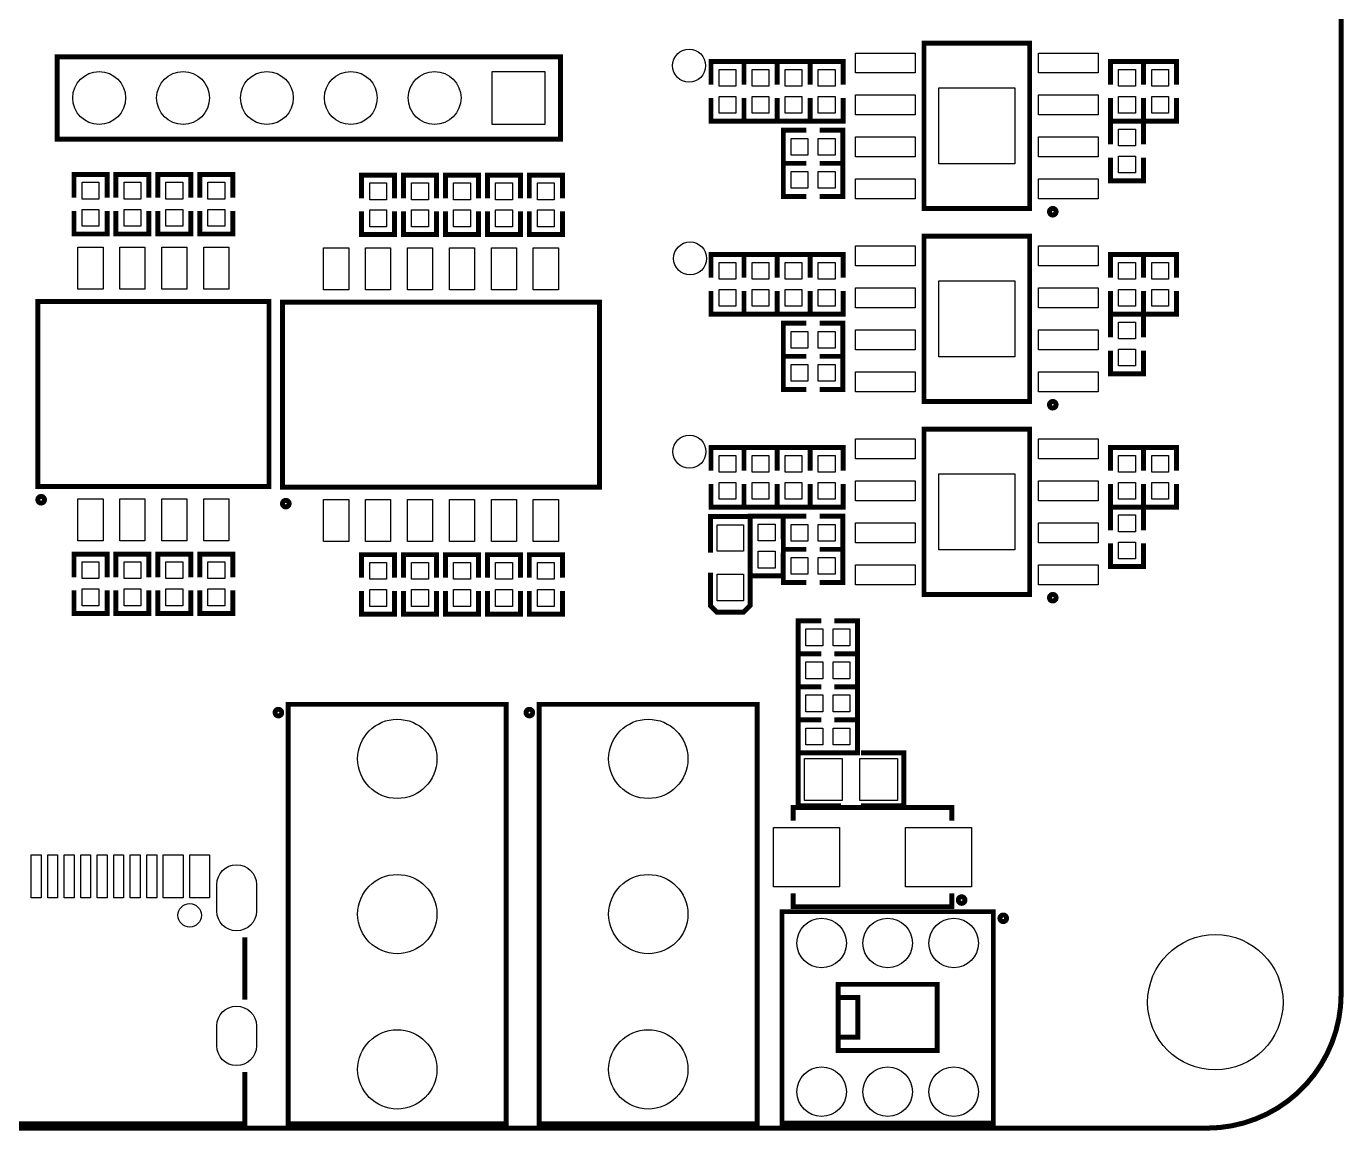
# Model space of a CAD drawing. Extents: x 0 to 112, y 0 to 86.
# Drawn here: x 71.94 to 111.84, y -0.08 to 33.35 of the extents above; entities that cross this region are included whole.
import ezdxf

# ---------------------------------------------------------------- set-up
doc = ezdxf.new("R2010")
doc.units = 0
for name, color, linetype in [('BG_OUTLINE', 3, 'CONTINUOUS'), ('PG_SILKSCREEN_TOP', 85, 'CONTINUOUS'), ('PIN_TOP', 12, 'CONTINUOUS')]:
    doc.layers.add(name, color=color, linetype=linetype)

msp = doc.modelspace()

# ---------------------------------------------------------------- linework, layer by layer
at = {"layer": 'BG_OUTLINE', "const_width": 0.1524}
msp.add_lwpolyline([(4.064, 0), (107.696, 0, 0.414214), (111.76, 4.064), (111.76, 81.8896, 0.414214), (107.696, 85.9536), (4.064, 85.9536, 0.414214), (0, 81.8896), (0, 4.064, 0.414214), (4.064, 0)], format="xyb", dxfattribs=at)
at = {"layer": 'PG_SILKSCREEN_TOP', "const_width": 0.150114}
for points in [[(99.127564, 27.83967), (99.127564, 32.839914), (102.327456, 32.839914), (102.327456, 27.83967), (99.127564, 27.83967)], [(88.11768, 32.43326), (72.87768, 32.43326), (72.87768, 29.933392), (88.11768, 29.933392), (88.11768, 32.43326)], [(92.676726, 31.584646), (92.676726, 32.28467), (93.676978, 32.28467), (93.676978, 31.584646)], [(93.676978, 31.584646), (93.676978, 32.28467), (94.67723, 32.28467), (94.67723, 31.584646)], [(94.67723, 31.584646), (94.67723, 32.28467), (95.677482, 32.28467), (95.677482, 31.584646)], [(95.677482, 31.584646), (95.677482, 32.28467), (96.677734, 32.28467), (96.677734, 31.584646)], [(104.777286, 31.584646), (104.777286, 32.28467), (105.777538, 32.28467), (105.777538, 31.584646)], [(105.777538, 31.584646), (105.777538, 32.28467), (106.77779, 32.28467), (106.77779, 31.584646)], [(92.676726, 31.18485), (92.676726, 30.484826), (93.676978, 30.484826), (93.676978, 31.18485)], [(93.676978, 31.18485), (93.676978, 30.484826), (94.67723, 30.484826), (94.67723, 31.18485)], [(94.67723, 31.18485), (94.67723, 30.484826), (95.677482, 30.484826), (95.677482, 31.18485)], [(95.677482, 31.18485), (95.677482, 30.484826), (96.677734, 30.484826), (96.677734, 31.18485)], [(104.777286, 31.18485), (104.777286, 30.484826), (105.777538, 30.484826), (105.777538, 31.18485)], [(105.777538, 31.18485), (105.777538, 30.484826), (106.77779, 30.484826), (106.77779, 31.18485)], [(105.777538, 29.778452), (105.777538, 30.478476), (104.777286, 30.478476), (104.777286, 29.778452)], [(95.567754, 30.204918), (94.86773, 30.204918), (94.86773, 29.204666), (95.567754, 29.204666)], [(95.96755, 30.204918), (96.667574, 30.204918), (96.667574, 29.204666), (95.96755, 29.204666)], [(95.567754, 28.204414), (94.86773, 28.204414), (94.86773, 29.204666), (95.567754, 29.204666)], [(95.96755, 28.204414), (96.667574, 28.204414), (96.667574, 29.204666), (95.96755, 29.204666)], [(105.777538, 29.378656), (105.777538, 28.678632), (104.777286, 28.678632), (104.777286, 29.378656)], [(73.386188, 28.165552), (73.386188, 28.865576), (74.38644, 28.865576), (74.38644, 28.165552)], [(74.656188, 28.165552), (74.656188, 28.865576), (75.65644, 28.865576), (75.65644, 28.165552)], [(75.926188, 28.165552), (75.926188, 28.865576), (76.92644, 28.865576), (76.92644, 28.165552)], [(77.196188, 28.165552), (77.196188, 28.865576), (78.19644, 28.865576), (78.19644, 28.165552)], [(82.095594, 28.147518), (82.095594, 28.847542), (83.095846, 28.847542), (83.095846, 28.147518)], [(83.365594, 28.147518), (83.365594, 28.847542), (84.365846, 28.847542), (84.365846, 28.147518)], [(84.635594, 28.147518), (84.635594, 28.847542), (85.635846, 28.847542), (85.635846, 28.147518)], [(85.905594, 28.147518), (85.905594, 28.847542), (86.905846, 28.847542), (86.905846, 28.147518)], [(87.175594, 28.147518), (87.175594, 28.847542), (88.175846, 28.847542), (88.175846, 28.147518)], [(73.386188, 27.765756), (73.386188, 27.065732), (74.38644, 27.065732), (74.38644, 27.765756)], [(74.656188, 27.765756), (74.656188, 27.065732), (75.65644, 27.065732), (75.65644, 27.765756)], [(75.926188, 27.765756), (75.926188, 27.065732), (76.92644, 27.065732), (76.92644, 27.765756)], [(77.196188, 27.765756), (77.196188, 27.065732), (78.19644, 27.065732), (78.19644, 27.765756)], [(82.095594, 27.747722), (82.095594, 27.047698), (83.095846, 27.047698), (83.095846, 27.747722)], [(83.365594, 27.747722), (83.365594, 27.047698), (84.365846, 27.047698), (84.365846, 27.747722)], [(84.635594, 27.747722), (84.635594, 27.047698), (85.635846, 27.047698), (85.635846, 27.747722)], [(85.905594, 27.747722), (85.905594, 27.047698), (86.905846, 27.047698), (86.905846, 27.747722)], [(87.175594, 27.747722), (87.175594, 27.047698), (88.175846, 27.047698), (88.175846, 27.747722)], [(99.127564, 21.99767), (99.127564, 26.997914), (102.327456, 26.997914), (102.327456, 21.99767), (99.127564, 21.99767)], [(92.676726, 25.742646), (92.676726, 26.44267), (93.676978, 26.44267), (93.676978, 25.742646)], [(93.676978, 25.742646), (93.676978, 26.44267), (94.67723, 26.44267), (94.67723, 25.742646)], [(94.67723, 25.742646), (94.67723, 26.44267), (95.677482, 26.44267), (95.677482, 25.742646)], [(95.677482, 25.742646), (95.677482, 26.44267), (96.677734, 26.44267), (96.677734, 25.742646)], [(104.777286, 25.742646), (104.777286, 26.44267), (105.777538, 26.44267), (105.777538, 25.742646)], [(105.777538, 25.742646), (105.777538, 26.44267), (106.77779, 26.44267), (106.77779, 25.742646)], [(92.676726, 25.34285), (92.676726, 24.642826), (93.676978, 24.642826), (93.676978, 25.34285)], [(93.676978, 25.34285), (93.676978, 24.642826), (94.67723, 24.642826), (94.67723, 25.34285)], [(94.67723, 25.34285), (94.67723, 24.642826), (95.677482, 24.642826), (95.677482, 25.34285)], [(95.677482, 25.34285), (95.677482, 24.642826), (96.677734, 24.642826), (96.677734, 25.34285)], [(104.777286, 25.34285), (104.777286, 24.642826), (105.777538, 24.642826), (105.777538, 25.34285)], [(105.777538, 25.34285), (105.777538, 24.642826), (106.77779, 24.642826), (106.77779, 25.34285)], [(72.291194, 25.021794), (79.291434, 25.021794), (79.291434, 19.421602), (72.291194, 19.421602), (72.291194, 25.021794)], [(79.700628, 25.00376), (89.300812, 25.00376), (89.300812, 19.403568), (79.700628, 19.403568), (79.700628, 25.00376)], [(95.567754, 24.362918), (94.86773, 24.362918), (94.86773, 23.362666), (95.567754, 23.362666)], [(95.96755, 24.362918), (96.667574, 24.362918), (96.667574, 23.362666), (95.96755, 23.362666)], [(105.777538, 23.935944), (105.777538, 24.635968), (104.777286, 24.635968), (104.777286, 23.935944)], [(105.777538, 23.536148), (105.777538, 22.836124), (104.777286, 22.836124), (104.777286, 23.536148)], [(95.567754, 22.362414), (94.86773, 22.362414), (94.86773, 23.362666), (95.567754, 23.362666)], [(95.96755, 22.362414), (96.667574, 22.362414), (96.667574, 23.362666), (95.96755, 23.362666)], [(99.127564, 16.15567), (99.127564, 21.155914), (102.327456, 21.155914), (102.327456, 16.15567), (99.127564, 16.15567)], [(92.676726, 19.900646), (92.676726, 20.60067), (93.676978, 20.60067), (93.676978, 19.900646)], [(93.676978, 19.900646), (93.676978, 20.60067), (94.67723, 20.60067), (94.67723, 19.900646)], [(94.67723, 19.900646), (94.67723, 20.60067), (95.677482, 20.60067), (95.677482, 19.900646)], [(95.677482, 19.900646), (95.677482, 20.60067), (96.677734, 20.60067), (96.677734, 19.900646)], [(104.777286, 19.900646), (104.777286, 20.60067), (105.777538, 20.60067), (105.777538, 19.900646)], [(105.777538, 19.900646), (105.777538, 20.60067), (106.77779, 20.60067), (106.77779, 19.900646)], [(92.676726, 19.50085), (92.676726, 18.800826), (93.676978, 18.800826), (93.676978, 19.50085)], [(93.676978, 19.50085), (93.676978, 18.800826), (94.67723, 18.800826), (94.67723, 19.50085)], [(94.67723, 19.50085), (94.67723, 18.800826), (95.677482, 18.800826), (95.677482, 19.50085)], [(95.677482, 19.50085), (95.677482, 18.800826), (96.677734, 18.800826), (96.677734, 19.50085)], [(104.777286, 19.50085), (104.777286, 18.800826), (105.777538, 18.800826), (105.777538, 19.50085)], [(105.777538, 19.50085), (105.777538, 18.800826), (106.77779, 18.800826), (106.77779, 19.50085)], [(105.777538, 18.097246), (105.777538, 18.79727), (104.777286, 18.79727), (104.777286, 18.097246)], [(92.66174, 17.414748), (92.66174, 18.514822), (93.861636, 18.514822), (93.861636, 17.414748)], [(93.864684, 17.820132), (93.864684, 18.520156), (94.864936, 18.520156), (94.864936, 17.820132)], [(95.567754, 18.520918), (94.86773, 18.520918), (94.86773, 17.520666), (95.567754, 17.520666)], [(95.96755, 18.520918), (96.667574, 18.520918), (96.667574, 17.520666), (95.96755, 17.520666)], [(95.567754, 16.520414), (94.86773, 16.520414), (94.86773, 17.520666), (95.567754, 17.520666)], [(95.96755, 16.520414), (96.667574, 16.520414), (96.667574, 17.520666), (95.96755, 17.520666)], [(105.777538, 17.69745), (105.777538, 16.997426), (104.777286, 16.997426), (104.777286, 17.69745)], [(73.386188, 16.67764), (73.386188, 17.377664), (74.38644, 17.377664), (74.38644, 16.67764)], [(74.656188, 16.67764), (74.656188, 17.377664), (75.65644, 17.377664), (75.65644, 16.67764)], [(75.926188, 16.67764), (75.926188, 17.377664), (76.92644, 17.377664), (76.92644, 16.67764)], [(77.196188, 16.67764), (77.196188, 17.377664), (78.19644, 17.377664), (78.19644, 16.67764)], [(82.095594, 16.659606), (82.095594, 17.35963), (83.095846, 17.35963), (83.095846, 16.659606)], [(83.365594, 16.659606), (83.365594, 17.35963), (84.365846, 17.35963), (84.365846, 16.659606)], [(84.635594, 16.659606), (84.635594, 17.35963), (85.635846, 17.35963), (85.635846, 16.659606)], [(85.905594, 16.659606), (85.905594, 17.35963), (86.905846, 17.35963), (86.905846, 16.659606)], [(87.175594, 16.659606), (87.175594, 17.35963), (88.175846, 17.35963), (88.175846, 16.659606)], [(93.864684, 17.420336), (93.864684, 16.720312), (94.864936, 16.720312), (94.864936, 17.420336)], [(93.861636, 16.8148), (93.861636, 15.814802), (93.661738, 15.61465), (92.861638, 15.61465), (92.66174, 15.814802), (92.66174, 16.8148)], [(73.386188, 16.277844), (73.386188, 15.57782), (74.38644, 15.57782), (74.38644, 16.277844)], [(74.656188, 16.277844), (74.656188, 15.57782), (75.65644, 15.57782), (75.65644, 16.277844)], [(75.926188, 16.277844), (75.926188, 15.57782), (76.92644, 15.57782), (76.92644, 16.277844)], [(77.196188, 16.277844), (77.196188, 15.57782), (78.19644, 15.57782), (78.19644, 16.277844)], [(82.095594, 16.25981), (82.095594, 15.559786), (83.095846, 15.559786), (83.095846, 16.25981)], [(83.365594, 16.25981), (83.365594, 15.559786), (84.365846, 15.559786), (84.365846, 16.25981)], [(84.635594, 16.25981), (84.635594, 15.559786), (85.635846, 15.559786), (85.635846, 16.25981)], [(85.905594, 16.25981), (85.905594, 15.559786), (86.905846, 15.559786), (86.905846, 16.25981)], [(87.175594, 16.25981), (87.175594, 15.559786), (88.175846, 15.559786), (88.175846, 16.25981)], [(96.016826, 14.356842), (95.316802, 14.356842), (95.316802, 15.357094), (96.016826, 15.357094)], [(96.416622, 14.356842), (97.116646, 14.356842), (97.116646, 15.357094), (96.416622, 15.357094)], [(96.016826, 13.35659), (95.316802, 13.35659), (95.316802, 14.356842), (96.016826, 14.356842)], [(96.416622, 13.35659), (97.116646, 13.35659), (97.116646, 14.356842), (96.416622, 14.356842)], [(96.016826, 12.356338), (95.316802, 12.356338), (95.316802, 13.35659), (96.016826, 13.35659)], [(96.416622, 12.356338), (97.116646, 12.356338), (97.116646, 13.35659), (96.416622, 13.35659)], [(79.875888, 0.128016), (86.475824, 0.128016), (86.475824, 12.828016), (79.875888, 12.828016), (79.875888, 0.128016)], [(87.476838, 0.128016), (94.076774, 0.128016), (94.076774, 12.828016), (87.476838, 12.828016), (87.476838, 0.128016)], [(96.016826, 11.356086), (95.316802, 11.356086), (95.316802, 12.356338), (96.016826, 12.356338)], [(96.416622, 11.356086), (97.116646, 11.356086), (97.116646, 12.356338), (96.416622, 12.356338)], [(96.616774, 11.356086), (95.316802, 11.356086), (95.316802, 9.755886), (96.616774, 9.755886)], [(97.216722, 9.755886), (98.516694, 9.755886), (98.516694, 11.356086), (97.216722, 11.356086)], [(99.96678, 9.303512), (99.96678, 9.703562), (95.166688, 9.703562), (95.166688, 9.303512)], [(99.96678, 7.103364), (99.96678, 6.703314), (95.166688, 6.703314), (95.166688, 7.103364)], [(100.927408, 0.1524), (94.827598, 0.1524), (94.827598, 6.552184), (101.227382, 6.552184), (101.227382, 0.1524), (100.927408, 0.1524)], [(78.5622, 3.883914), (78.5622, 5.780024)], [(99.527614, 4.35229), (96.527366, 4.35229), (96.527366, 2.352294), (99.527614, 2.352294), (99.527614, 4.35229)], [(96.527366, 2.752344), (97.127568, 2.752344), (97.127568, 3.95224), (96.527366, 3.95224)], [(69.4182, 1.700022), (69.4182, 0.127), (78.5622, 0.127), (78.5622, 1.700022)]]:
    msp.add_lwpolyline(points, dxfattribs=at)
for points in [[(103.127302, 27.739848, 0.999439), (102.927658, 27.739848, 1.000561), (103.127302, 27.739848)], [(103.127302, 21.897848, 0.999439), (102.927658, 21.897848, 1.000561), (103.127302, 21.897848)], [(72.491346, 19.021806, 1.000189), (72.291194, 19.021552, 0.999811), (72.491346, 19.021806)], [(79.90078, 18.903696, 0.99968), (79.700628, 18.903696, 1.00032), (79.90078, 18.903696)], [(103.127302, 16.055848, 0.999439), (102.927658, 16.055848, 1.000561), (103.127302, 16.055848)], [(79.675736, 12.57808, 1.000632), (79.476092, 12.577826, 0.999368), (79.675736, 12.57808)], [(87.276686, 12.57808, 1.000632), (87.077042, 12.577826, 0.999368), (87.276686, 12.57808)], [(100.36683, 6.903466, 0.99972), (100.166678, 6.903466, 1.00028), (100.36683, 6.903466)], [(101.627432, 6.352286, 1.00006), (101.427534, 6.352286, 0.99994), (101.627432, 6.352286)]]:
    msp.add_lwpolyline(points, format="xyb", dxfattribs=at)
at = {"layer": 'PIN_TOP'}
for points in [[(98.855657, 32.544766), (98.855657, 31.944818), (97.055559, 31.944818), (97.055559, 32.544766)], [(104.399461, 32.544766), (104.399461, 31.944818), (102.599363, 31.944818), (102.599363, 32.544766)], [(87.647653, 31.983299), (87.647653, 30.383353), (86.047707, 30.383353), (86.047707, 31.983299)], [(93.431868, 31.539688), (92.921836, 31.539688), (92.921836, 32.04972), (93.431868, 32.04972)], [(94.43212, 31.539688), (93.922088, 31.539688), (93.922088, 32.04972), (94.43212, 32.04972)], [(95.432372, 31.539688), (94.92234, 31.539688), (94.92234, 32.04972), (95.432372, 32.04972)], [(96.432624, 31.539688), (95.922592, 31.539688), (95.922592, 32.04972), (96.432624, 32.04972)], [(105.532428, 31.539688), (105.022396, 31.539688), (105.022396, 32.04972), (105.532428, 32.04972)], [(106.53268, 31.539688), (106.022648, 31.539688), (106.022648, 32.04972), (106.53268, 32.04972)], [(93.431868, 30.719776), (92.921836, 30.719776), (92.921836, 31.229808), (93.431868, 31.229808)], [(94.43212, 30.719776), (93.922088, 30.719776), (93.922088, 31.229808), (94.43212, 31.229808)], [(95.432372, 30.719776), (94.92234, 30.719776), (94.92234, 31.229808), (95.432372, 31.229808)], [(96.432624, 30.719776), (95.922592, 30.719776), (95.922592, 31.229808), (96.432624, 31.229808)], [(98.855657, 31.274766), (98.855657, 30.674818), (97.055559, 30.674818), (97.055559, 31.274766)], [(101.877495, 29.189807), (99.577525, 29.189807), (99.577525, 31.489777), (101.877495, 31.489777)], [(104.399461, 31.274766), (104.399461, 30.674818), (102.599363, 30.674818), (102.599363, 31.274766)], [(105.532428, 30.719776), (105.022396, 30.719776), (105.022396, 31.229808), (105.532428, 31.229808)], [(106.53268, 30.719776), (106.022648, 30.719776), (106.022648, 31.229808), (106.53268, 31.229808)], [(95.10268, 29.449776), (95.10268, 29.959808), (95.612712, 29.959808), (95.612712, 29.449776)], [(95.922592, 29.449776), (95.922592, 29.959808), (96.432624, 29.959808), (96.432624, 29.449776)], [(98.855657, 30.004766), (98.855657, 29.404818), (97.055559, 29.404818), (97.055559, 30.004766)], [(104.399461, 30.004766), (104.399461, 29.404818), (102.599363, 29.404818), (102.599363, 30.004766)], [(105.022396, 30.243526), (105.532428, 30.243526), (105.532428, 29.733494), (105.022396, 29.733494)], [(105.022396, 29.423614), (105.532428, 29.423614), (105.532428, 28.913582), (105.022396, 28.913582)], [(95.612712, 28.959556), (95.612712, 28.449524), (95.10268, 28.449524), (95.10268, 28.959556)], [(96.432624, 28.959556), (96.432624, 28.449524), (95.922592, 28.449524), (95.922592, 28.959556)], [(98.855657, 28.734766), (98.855657, 28.134818), (97.055559, 28.134818), (97.055559, 28.734766)], [(104.399461, 28.734766), (104.399461, 28.134818), (102.599363, 28.134818), (102.599363, 28.734766)], [(74.14133, 28.120594), (73.631298, 28.120594), (73.631298, 28.630626), (74.14133, 28.630626)], [(75.41133, 28.120594), (74.901298, 28.120594), (74.901298, 28.630626), (75.41133, 28.630626)], [(76.68133, 28.120594), (76.171298, 28.120594), (76.171298, 28.630626), (76.68133, 28.630626)], [(77.95133, 28.120594), (77.441298, 28.120594), (77.441298, 28.630626), (77.95133, 28.630626)], [(82.850736, 28.10256), (82.340704, 28.10256), (82.340704, 28.612592), (82.850736, 28.612592)], [(84.120736, 28.10256), (83.610704, 28.10256), (83.610704, 28.612592), (84.120736, 28.612592)], [(85.390736, 28.10256), (84.880704, 28.10256), (84.880704, 28.612592), (85.390736, 28.612592)], [(86.660736, 28.10256), (86.150704, 28.10256), (86.150704, 28.612592), (86.660736, 28.612592)], [(87.930736, 28.10256), (87.420704, 28.10256), (87.420704, 28.612592), (87.930736, 28.612592)], [(74.14133, 27.300682), (73.631298, 27.300682), (73.631298, 27.810714), (74.14133, 27.810714)], [(75.41133, 27.300682), (74.901298, 27.300682), (74.901298, 27.810714), (75.41133, 27.810714)], [(76.68133, 27.300682), (76.171298, 27.300682), (76.171298, 27.810714), (76.68133, 27.810714)], [(77.95133, 27.300682), (77.441298, 27.300682), (77.441298, 27.810714), (77.95133, 27.810714)], [(82.850736, 27.282648), (82.340704, 27.282648), (82.340704, 27.79268), (82.850736, 27.79268)], [(84.120736, 27.282648), (83.610704, 27.282648), (83.610704, 27.79268), (84.120736, 27.79268)], [(85.390736, 27.282648), (84.880704, 27.282648), (84.880704, 27.79268), (85.390736, 27.79268)], [(86.660736, 27.282648), (86.150704, 27.282648), (86.150704, 27.79268), (86.660736, 27.79268)], [(87.930736, 27.282648), (87.420704, 27.282648), (87.420704, 27.79268), (87.930736, 27.79268)], [(74.266298, 25.396698), (73.50633, 25.396698), (73.50633, 26.666698), (74.266298, 26.666698)], [(75.536298, 25.396698), (74.77633, 25.396698), (74.77633, 26.666698), (75.536298, 26.666698)], [(76.806298, 25.396698), (76.04633, 25.396698), (76.04633, 26.666698), (76.806298, 26.666698)], [(78.076298, 25.396698), (77.31633, 25.396698), (77.31633, 26.666698), (78.076298, 26.666698)], [(81.705704, 25.378664), (80.945736, 25.378664), (80.945736, 26.648664), (81.705704, 26.648664)], [(82.975704, 25.378664), (82.215736, 25.378664), (82.215736, 26.648664), (82.975704, 26.648664)], [(84.245704, 25.378664), (83.485736, 25.378664), (83.485736, 26.648664), (84.245704, 26.648664)], [(85.515704, 25.378664), (84.755736, 25.378664), (84.755736, 26.648664), (85.515704, 26.648664)], [(86.785704, 25.378664), (86.025736, 25.378664), (86.025736, 26.648664), (86.785704, 26.648664)], [(88.055704, 25.378664), (87.295736, 25.378664), (87.295736, 26.648664), (88.055704, 26.648664)], [(98.855657, 26.702766), (98.855657, 26.102818), (97.055559, 26.102818), (97.055559, 26.702766)], [(104.399461, 26.702766), (104.399461, 26.102818), (102.599363, 26.102818), (102.599363, 26.702766)], [(93.431868, 25.697688), (92.921836, 25.697688), (92.921836, 26.20772), (93.431868, 26.20772)], [(94.43212, 25.697688), (93.922088, 25.697688), (93.922088, 26.20772), (94.43212, 26.20772)], [(95.432372, 25.697688), (94.92234, 25.697688), (94.92234, 26.20772), (95.432372, 26.20772)], [(96.432624, 25.697688), (95.922592, 25.697688), (95.922592, 26.20772), (96.432624, 26.20772)], [(105.532428, 25.697688), (105.022396, 25.697688), (105.022396, 26.20772), (105.532428, 26.20772)], [(106.53268, 25.697688), (106.022648, 25.697688), (106.022648, 26.20772), (106.53268, 26.20772)], [(101.877495, 23.347807), (99.577525, 23.347807), (99.577525, 25.647777), (101.877495, 25.647777)], [(93.431868, 24.877776), (92.921836, 24.877776), (92.921836, 25.387808), (93.431868, 25.387808)], [(94.43212, 24.877776), (93.922088, 24.877776), (93.922088, 25.387808), (94.43212, 25.387808)], [(95.432372, 24.877776), (94.92234, 24.877776), (94.92234, 25.387808), (95.432372, 25.387808)], [(96.432624, 24.877776), (95.922592, 24.877776), (95.922592, 25.387808), (96.432624, 25.387808)], [(98.855657, 25.432766), (98.855657, 24.832818), (97.055559, 24.832818), (97.055559, 25.432766)], [(104.399461, 25.432766), (104.399461, 24.832818), (102.599363, 24.832818), (102.599363, 25.432766)], [(105.532428, 24.877776), (105.022396, 24.877776), (105.022396, 25.387808), (105.532428, 25.387808)], [(106.53268, 24.877776), (106.022648, 24.877776), (106.022648, 25.387808), (106.53268, 25.387808)], [(105.022396, 24.401018), (105.532428, 24.401018), (105.532428, 23.890986), (105.022396, 23.890986)], [(95.10268, 23.607776), (95.10268, 24.117808), (95.612712, 24.117808), (95.612712, 23.607776)], [(95.922592, 23.607776), (95.922592, 24.117808), (96.432624, 24.117808), (96.432624, 23.607776)], [(98.855657, 24.162766), (98.855657, 23.562818), (97.055559, 23.562818), (97.055559, 24.162766)], [(104.399461, 24.162766), (104.399461, 23.562818), (102.599363, 23.562818), (102.599363, 24.162766)], [(105.022396, 23.581106), (105.532428, 23.581106), (105.532428, 23.071074), (105.022396, 23.071074)], [(95.612712, 23.117556), (95.612712, 22.607524), (95.10268, 22.607524), (95.10268, 23.117556)], [(96.432624, 23.117556), (96.432624, 22.607524), (95.922592, 22.607524), (95.922592, 23.117556)], [(98.855657, 22.892766), (98.855657, 22.292818), (97.055559, 22.292818), (97.055559, 22.892766)], [(104.399461, 22.892766), (104.399461, 22.292818), (102.599363, 22.292818), (102.599363, 22.892766)], [(98.855657, 20.860766), (98.855657, 20.260818), (97.055559, 20.260818), (97.055559, 20.860766)], [(104.399461, 20.860766), (104.399461, 20.260818), (102.599363, 20.260818), (102.599363, 20.860766)], [(93.431868, 19.855688), (92.921836, 19.855688), (92.921836, 20.36572), (93.431868, 20.36572)], [(94.43212, 19.855688), (93.922088, 19.855688), (93.922088, 20.36572), (94.43212, 20.36572)], [(95.432372, 19.855688), (94.92234, 19.855688), (94.92234, 20.36572), (95.432372, 20.36572)], [(96.432624, 19.855688), (95.922592, 19.855688), (95.922592, 20.36572), (96.432624, 20.36572)], [(105.532428, 19.855688), (105.022396, 19.855688), (105.022396, 20.36572), (105.532428, 20.36572)], [(106.53268, 19.855688), (106.022648, 19.855688), (106.022648, 20.36572), (106.53268, 20.36572)], [(98.855657, 19.590766), (98.855657, 18.990818), (97.055559, 18.990818), (97.055559, 19.590766)], [(101.877495, 17.505807), (99.577525, 17.505807), (99.577525, 19.805777), (101.877495, 19.805777)], [(104.399461, 19.590766), (104.399461, 18.990818), (102.599363, 18.990818), (102.599363, 19.590766)], [(93.431868, 19.035776), (92.921836, 19.035776), (92.921836, 19.545808), (93.431868, 19.545808)], [(94.43212, 19.035776), (93.922088, 19.035776), (93.922088, 19.545808), (94.43212, 19.545808)], [(95.432372, 19.035776), (94.92234, 19.035776), (94.92234, 19.545808), (95.432372, 19.545808)], [(96.432624, 19.035776), (95.922592, 19.035776), (95.922592, 19.545808), (96.432624, 19.545808)], [(105.532428, 19.035776), (105.022396, 19.035776), (105.022396, 19.545808), (105.532428, 19.545808)], [(106.53268, 19.035776), (106.022648, 19.035776), (106.022648, 19.545808), (106.53268, 19.545808)], [(74.266298, 17.776698), (73.50633, 17.776698), (73.50633, 19.046698), (74.266298, 19.046698)], [(75.536298, 17.776698), (74.77633, 17.776698), (74.77633, 19.046698), (75.536298, 19.046698)], [(76.806298, 17.776698), (76.04633, 17.776698), (76.04633, 19.046698), (76.806298, 19.046698)], [(78.076298, 17.776698), (77.31633, 17.776698), (77.31633, 19.046698), (78.076298, 19.046698)], [(81.705704, 17.758664), (80.945736, 17.758664), (80.945736, 19.028664), (81.705704, 19.028664)], [(82.975704, 17.758664), (82.215736, 17.758664), (82.215736, 19.028664), (82.975704, 19.028664)], [(84.245704, 17.758664), (83.485736, 17.758664), (83.485736, 19.028664), (84.245704, 19.028664)], [(85.515704, 17.758664), (84.755736, 17.758664), (84.755736, 19.028664), (85.515704, 19.028664)], [(86.785704, 17.758664), (86.025736, 17.758664), (86.025736, 19.028664), (86.785704, 19.028664)], [(88.055704, 17.758664), (87.295736, 17.758664), (87.295736, 19.028664), (88.055704, 19.028664)], [(105.022396, 18.56232), (105.532428, 18.56232), (105.532428, 18.052288), (105.022396, 18.052288)], [(93.661738, 17.464786), (92.861638, 17.464786), (92.861638, 18.264886), (93.661738, 18.264886)], [(94.619826, 17.775174), (94.109794, 17.775174), (94.109794, 18.285206), (94.619826, 18.285206)], [(95.10268, 17.765776), (95.10268, 18.275808), (95.612712, 18.275808), (95.612712, 17.765776)], [(95.922592, 17.765776), (95.922592, 18.275808), (96.432624, 18.275808), (96.432624, 17.765776)], [(98.855657, 18.320766), (98.855657, 17.720818), (97.055559, 17.720818), (97.055559, 18.320766)], [(104.399461, 18.320766), (104.399461, 17.720818), (102.599363, 17.720818), (102.599363, 18.320766)], [(105.022396, 17.742408), (105.532428, 17.742408), (105.532428, 17.232376), (105.022396, 17.232376)], [(94.619826, 16.955262), (94.109794, 16.955262), (94.109794, 17.465294), (94.619826, 17.465294)], [(95.612712, 17.275556), (95.612712, 16.765524), (95.10268, 16.765524), (95.10268, 17.275556)], [(96.432624, 17.275556), (96.432624, 16.765524), (95.922592, 16.765524), (95.922592, 17.275556)], [(74.14133, 16.632682), (73.631298, 16.632682), (73.631298, 17.142714), (74.14133, 17.142714)], [(75.41133, 16.632682), (74.901298, 16.632682), (74.901298, 17.142714), (75.41133, 17.142714)], [(76.68133, 16.632682), (76.171298, 16.632682), (76.171298, 17.142714), (76.68133, 17.142714)], [(77.95133, 16.632682), (77.441298, 16.632682), (77.441298, 17.142714), (77.95133, 17.142714)], [(82.850736, 16.614648), (82.340704, 16.614648), (82.340704, 17.12468), (82.850736, 17.12468)], [(84.120736, 16.614648), (83.610704, 16.614648), (83.610704, 17.12468), (84.120736, 17.12468)], [(85.390736, 16.614648), (84.880704, 16.614648), (84.880704, 17.12468), (85.390736, 17.12468)], [(86.660736, 16.614648), (86.150704, 16.614648), (86.150704, 17.12468), (86.660736, 17.12468)], [(87.930736, 16.614648), (87.420704, 16.614648), (87.420704, 17.12468), (87.930736, 17.12468)], [(93.661738, 15.964662), (92.861638, 15.964662), (92.861638, 16.764762), (93.661738, 16.764762)], [(98.855657, 17.050766), (98.855657, 16.450818), (97.055559, 16.450818), (97.055559, 17.050766)], [(104.399461, 17.050766), (104.399461, 16.450818), (102.599363, 16.450818), (102.599363, 17.050766)], [(74.14133, 15.81277), (73.631298, 15.81277), (73.631298, 16.322802), (74.14133, 16.322802)], [(75.41133, 15.81277), (74.901298, 15.81277), (74.901298, 16.322802), (75.41133, 16.322802)], [(76.68133, 15.81277), (76.171298, 15.81277), (76.171298, 16.322802), (76.68133, 16.322802)], [(77.95133, 15.81277), (77.441298, 15.81277), (77.441298, 16.322802), (77.95133, 16.322802)], [(82.850736, 15.794736), (82.340704, 15.794736), (82.340704, 16.304768), (82.850736, 16.304768)], [(84.120736, 15.794736), (83.610704, 15.794736), (83.610704, 16.304768), (84.120736, 16.304768)], [(85.390736, 15.794736), (84.880704, 15.794736), (84.880704, 16.304768), (85.390736, 16.304768)], [(86.660736, 15.794736), (86.150704, 15.794736), (86.150704, 16.304768), (86.660736, 16.304768)], [(87.930736, 15.794736), (87.420704, 15.794736), (87.420704, 16.304768), (87.930736, 16.304768)], [(96.061784, 15.111984), (96.061784, 14.601952), (95.551752, 14.601952), (95.551752, 15.111984)], [(96.881696, 15.111984), (96.881696, 14.601952), (96.371664, 14.601952), (96.371664, 15.111984)], [(96.061784, 14.111732), (96.061784, 13.6017), (95.551752, 13.6017), (95.551752, 14.111732)], [(96.881696, 14.111732), (96.881696, 13.6017), (96.371664, 13.6017), (96.371664, 14.111732)], [(96.061784, 13.11148), (96.061784, 12.601448), (95.551752, 12.601448), (95.551752, 13.11148)], [(96.881696, 13.11148), (96.881696, 12.601448), (96.371664, 12.601448), (96.371664, 13.11148)], [(96.061784, 12.111228), (96.061784, 11.601196), (95.551752, 11.601196), (95.551752, 12.111228)], [(96.881696, 12.111228), (96.881696, 11.601196), (96.371664, 11.601196), (96.371664, 12.111228)], [(96.646746, 9.920986), (95.506794, 9.920986), (95.506794, 11.190986), (96.646746, 11.190986)], [(98.326702, 9.920986), (97.18675, 9.920986), (97.18675, 11.190986), (98.326702, 11.190986)], [(96.566736, 9.103487), (96.566736, 7.303389), (94.56674, 7.303389), (94.56674, 9.103487)], [(100.566728, 9.103487), (100.566728, 7.303389), (98.566732, 7.303389), (98.566732, 9.103487)], [(72.390127, 6.972046), (72.090153, 6.972046), (72.090153, 8.272018), (72.390127, 8.272018)], [(72.890253, 6.972046), (72.590279, 6.972046), (72.590279, 8.272018), (72.890253, 8.272018)], [(73.390125, 6.972046), (73.090151, 6.972046), (73.090151, 8.272018), (73.390125, 8.272018)], [(73.890251, 6.972046), (73.590277, 6.972046), (73.590277, 8.272018), (73.890251, 8.272018)], [(74.390123, 6.972046), (74.090149, 6.972046), (74.090149, 8.272018), (74.390123, 8.272018)], [(74.890249, 6.972046), (74.590275, 6.972046), (74.590275, 8.272018), (74.890249, 8.272018)], [(75.390121, 6.972046), (75.090147, 6.972046), (75.090147, 8.272018), (75.390121, 8.272018)], [(75.890247, 6.972046), (75.590273, 6.972046), (75.590273, 8.272018), (75.890247, 8.272018)], [(76.69022, 6.972046), (76.090272, 6.972046), (76.090272, 8.272018), (76.69022, 8.272018)], [(77.490066, 6.972046), (76.890118, 6.972046), (76.890118, 8.272018), (77.490066, 8.272018)]]:
    msp.add_lwpolyline(points, close=True, dxfattribs=at)
for points in [[(78.91018, 7.372096), (78.91018, 6.571996, -1), (77.710284, 6.571996), (77.710284, 7.372096, -1)], [(78.91018, 3.092069), (78.91018, 2.491867, -1), (77.710284, 2.491867), (77.710284, 3.092069, -1)]]:
    msp.add_lwpolyline(points, format="xyb", close=True, dxfattribs=at)
for centre, radius in [((92.012516, 32.161734), 0.499999), ((74.14768, 31.183326), 0.799973), ((76.68768, 31.183326), 0.799973), ((79.22768, 31.183326), 0.799973), ((81.76768, 31.183326), 0.799973), ((84.30768, 31.183326), 0.799973), ((92.042742, 26.327354), 0.499999), ((92.021914, 20.476972), 0.499999), ((83.175856, 11.178032), 1.200023), ((90.776806, 11.178032), 1.200023), ((83.175856, 6.478016), 1.200023), ((90.776806, 6.478016), 1.200023), ((76.890118, 6.441948), 0.354965), ((96.027494, 5.602224), 0.750062), ((98.02749, 5.602224), 0.750062), ((100.027486, 5.602224), 0.750062), ((107.95, 3.81), 2.050034), ((83.175856, 1.778), 1.200023), ((90.776806, 1.778), 1.200023), ((96.027494, 1.10236), 0.750062), ((98.02749, 1.10236), 0.750062), ((100.027486, 1.10236), 0.750062)]:
    msp.add_circle(centre, radius, dxfattribs=at)

doc.saveas('drawing.dxf')
